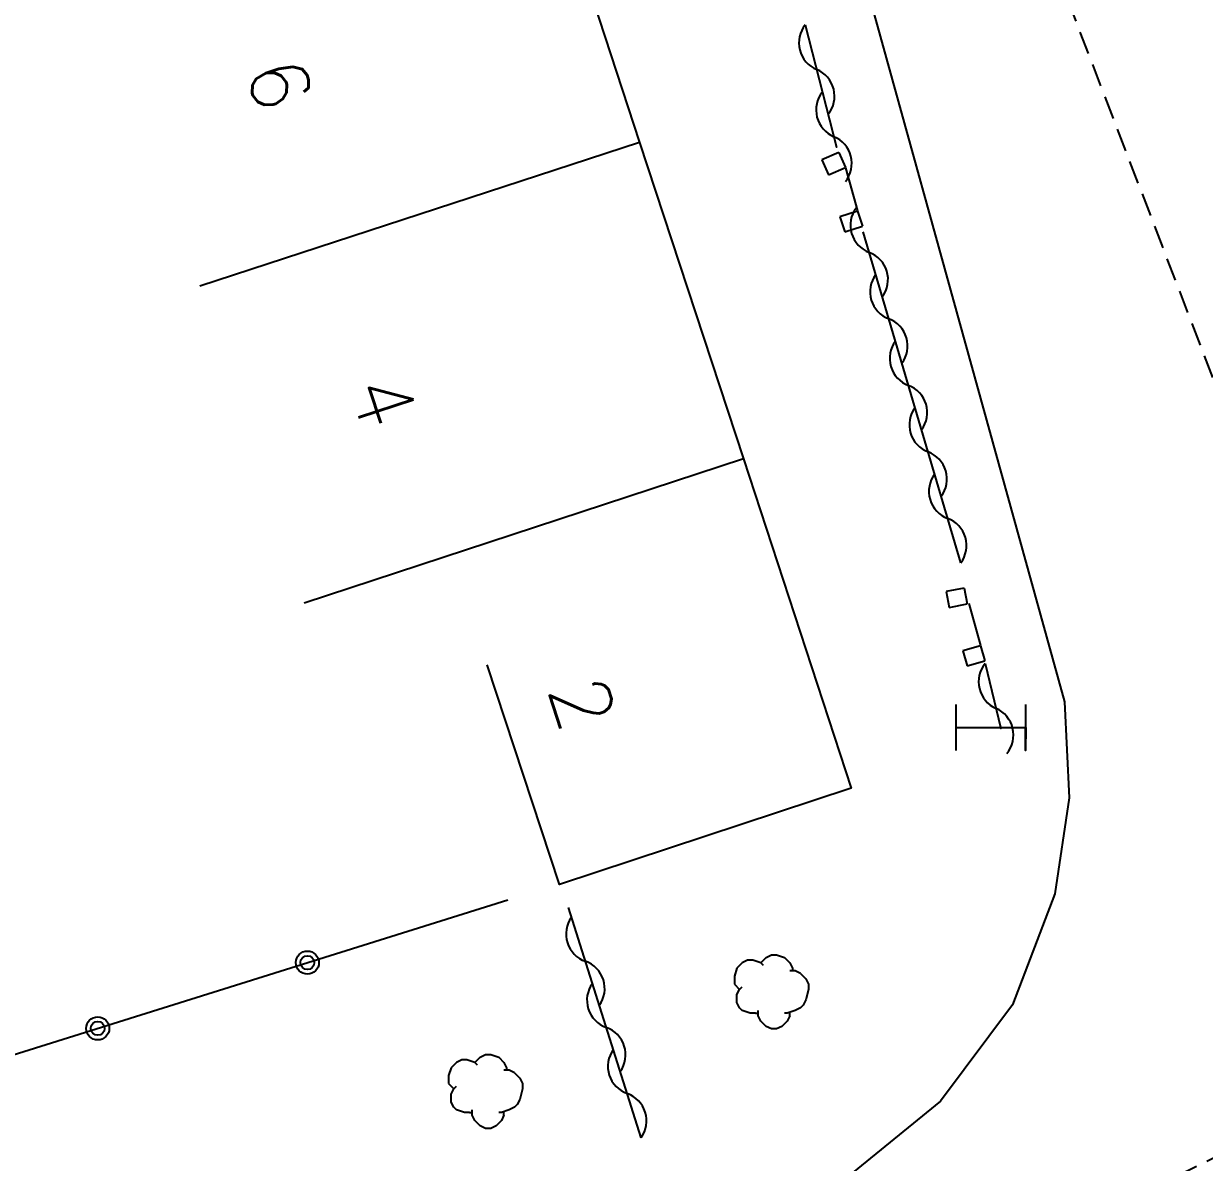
# Model space of a CAD drawing. Header units: millimetres. Extents: x 134000 to 135000, y 131000 to 132000.
# Drawn here: x 134283.35 to 134308.88, y 131346.02 to 131370.65 of the extents above; entities that cross this region are included whole.
import ezdxf
from ezdxf.enums import TextEntityAlignment as Align

# ---------------------------------------------------------------- set-up
doc = ezdxf.new("R2010")
doc.units = ezdxf.units.MM
doc.linetypes.add('DASHED', pattern=[0.75, 0.5, -0.25])
doc.layers.get('0').update_dxf_attribs({"linetype": 'CONTINUOUS'})
for name, color, linetype in [('W0001', 6, 'DASHED'), ('W0008', 7, 'CONTINUOUS'), ('W0100', 7, 'CONTINUOUS'), ('W0105', 7, 'CONTINUOUS'), ('W0112', 1, 'DASHED'), ('W0300', 7, 'CONTINUOUS'), ('W0310', 3, 'CONTINUOUS'), ('W0322', 7, 'CONTINUOUS'), ('W0991', 7, 'CONTINUOUS'), ('W1102', 7, 'CONTINUOUS'), ('W1474', 7, 'CONTINUOUS')]:
    doc.layers.add(name, color=color, linetype=linetype)
doc.styles.get("Standard").update_dxf_attribs({"font": 'romans.shx', "width": 0.85})

# ---------------------------------------------------------------- blocks, each defined once
blk = doc.blocks.new('T1474')
at = {"color": 0, "linetype": 'Continuous', "flags": 128}
for points in [[(-0.75, -0.5), (-0.75, 0.5)], [(0.75, 0), (0.749, -0.5), (0.75, 0.5)], [(-0.75, 0), (0.75, 0)]]:
    blk.add_lwpolyline(points, dxfattribs=at)
blk = doc.blocks.new('T300')
for p, q in [((-0.171, 0.743), (-0.057, 0.8)), ((-0.057, 0.8), (0.057, 0.8)), ((0.057, 0.8), (0.229, 0.743)), ((-0.8, 0.514), (-0.857, 0.343)), ((-0.686, 0.629), (-0.8, 0.514)), ((-0.571, 0.686), (-0.686, 0.629)), ((-0.457, 0.686), (-0.571, 0.686)), ((-0.286, 0.629), (-0.457, 0.686)), ((-0.286, 0.629), (-0.171, 0.743)), ((-0.229, 0.571), (-0.286, 0.629)), ((0.229, 0.743), (0.343, 0.629)), ((0.343, 0.629), (0.4, 0.514)), ((0.4, 0.514), (0.4, 0.457)), ((-0.857, 0.343), (-0.857, 0.171)), ((0.457, 0.457), (0.343, 0.457)), ((0.571, 0.4), (0.457, 0.457)), ((0.571, 0.4), (0.686, 0.286)), ((0.686, 0.286), (0.743, 0.171)), ((-0.857, 0.171), (-0.743, 0.057)), ((-0.8, -0.057), (-0.743, 0.057)), ((-0.743, 0.057), (-0.686, 0.114)), ((0.743, 0.057), (0.686, -0.171)), ((0.743, 0.171), (0.743, 0.057)), ((-0.8, -0.171), (-0.8, -0.057)), ((-0.8, -0.229), (-0.8, -0.171)), ((-0.743, -0.343), (-0.8, -0.229)), ((0.686, -0.171), (0.629, -0.286)), ((-0.686, -0.4), (-0.743, -0.343)), ((-0.514, -0.457), (-0.686, -0.4)), ((-0.4, -0.457), (-0.514, -0.457)), ((-0.4, -0.457), (-0.343, -0.457)), ((-0.343, -0.457), (-0.343, -0.4)), ((-0.343, -0.514), (-0.343, -0.457)), ((0.286, -0.457), (0.229, -0.457)), ((0.457, -0.4), (0.286, -0.457)), ((0.343, -0.514), (0.343, -0.457)), ((0.571, -0.343), (0.457, -0.4)), ((0.629, -0.286), (0.571, -0.343)), ((-0.286, -0.629), (-0.343, -0.514)), ((-0.171, -0.743), (-0.286, -0.629)), ((-0.057, -0.8), (-0.171, -0.743)), ((0.171, -0.743), (0.057, -0.8)), ((0.229, -0.686), (0.171, -0.743)), ((0.286, -0.629), (0.229, -0.686)), ((0.343, -0.514), (0.286, -0.629)), ((0.057, -0.8), (-0.057, -0.8))]:
    blk.add_line(p, q)
blk = doc.blocks.new('t322o')
at = {"color": 0, "linetype": 'Continuous'}
for radius in [0.25, 0.15]:
    blk.add_circle((0, 0), radius, dxfattribs=at)
blk = doc.blocks.new('t310o')
at = {"color": 0, "linetype": 'Continuous'}
for centre, start, end in [((-0.5, 0.375), 216.8699, 323.1304), ((0.5, -0.375), 36.8699, 143.1303)]:
    blk.add_arc(centre, 0.625, start, end, dxfattribs=at)

msp = doc.modelspace()

# ---------------------------------------------------------------- linework, layer by layer
at = {"layer": 'W0001'}
for points in [[(134264.713, 131462.062), (134269.294, 131454.356), (134274.122, 131444.494), (134276.155, 131437.378), (134279.836, 131431.562), (134292.24, 131403.859), (134298.388, 131390.024), (134300.942, 131383.918), (134304.039, 131376.07), (134310.323, 131359.694), (134326.292, 131341.759)], [(134299.532, 131341.367), (134318.308, 131350.726), (134327.81, 131352.736), (134339.942, 131360.458), (134353.052, 131367.881), (134374.138, 131378.946), (134395.091, 131389.924), (134398.939, 131392.146), (134405.223, 131394.886), (134411.221, 131396.806), (134426.958, 131403.198), (134447.062, 131411.324), (134476.783, 131423.388), (134488.806, 131428.284), (134492.404, 131429.697), (134495.396, 131430.652), (134498.992, 131431.294), (134506.999, 131432.307), (134519.212, 131433.61), (134530.862, 131434.019), (134541.312, 131433.831), (134560.223, 131432.693)]]:
    msp.add_lwpolyline(points, dxfattribs=at)
at = {"layer": 'W0008'}
msp.add_lwpolyline([(134297.378, 131385.855), (134298.46, 131382.48), (134299.664, 131378.349), (134305.858, 131355.981), (134305.957, 131353.905), (134305.646, 131351.83), (134304.728, 131349.43), (134303.176, 131347.344), (134301.075, 131345.635)], dxfattribs=at)
at = {"layer": 'W0100'}
msp.add_lwpolyline([(134294.416, 131374.962), (134296.665, 131368.079), (134298.915, 131361.241), (134301.24, 131354.114), (134294.94, 131352.035), (134293.373, 131356.783), (134293.373, 131356.783), (134293.373, 131356.783), (134293.373, 131356.783), (134293.373, 131356.783), (134293.373, 131356.783), (134293.373, 131356.783), (134293.373, 131356.783), (134293.373, 131356.783), (134293.373, 131356.783), (134293.373, 131356.783), (134293.373, 131356.783), (134293.373, 131356.783), (134293.373, 131356.783), (134293.373, 131356.783), (134293.373, 131356.783), (134293.373, 131356.783), (134293.373, 131356.783), (134293.373, 131356.783), (134293.373, 131356.783), (134293.373, 131356.783), (134293.373, 131356.783), (134293.373, 131356.783), (134293.373, 131356.783), (134293.373, 131356.783), (134293.373, 131356.783), (134293.373, 131356.783), (134293.373, 131356.783), (134293.373, 131356.783), (134293.373, 131356.783), (134293.373, 131356.783), (134293.373, 131356.783), (134293.373, 131356.783), (134293.373, 131356.783), (134293.373, 131356.783), (134293.373, 131356.783), (134293.373, 131356.783), (134293.373, 131356.783), (134293.373, 131356.783), (134293.373, 131356.783), (134293.373, 131356.783), (134293.373, 131356.783), (134293.373, 131356.783), (134293.373, 131356.783), (134293.373, 131356.783), (134293.373, 131356.783), (134293.373, 131356.783), (134293.373, 131356.783), (134293.373, 131356.783), (134293.373, 131356.783), (134293.373, 131356.783), (134293.373, 131356.783), (134293.373, 131356.783), (134293.373, 131356.783), (134293.373, 131356.783), (134293.373, 131356.783), (134293.373, 131356.783), (134293.373, 131356.783), (134293.373, 131356.783), (134293.373, 131356.783), (134293.373, 131356.783), (134293.373, 131356.783), (134293.373, 131356.783), (134293.373, 131356.783), (134293.373, 131356.783), (134293.373, 131356.783), (134293.373, 131356.783), (134293.373, 131356.783), (134293.373, 131356.783), (134293.373, 131356.783), (134293.373, 131356.783), (134293.373, 131356.783), (134293.373, 131356.783), (134293.373, 131356.783), (134293.373, 131356.783), (134293.373, 131356.783), (134293.373, 131356.783), (134293.373, 131356.783), (134293.373, 131356.783), (134293.373, 131356.783), (134293.373, 131356.783), (134293.373, 131356.783), (134293.373, 131356.783), (134293.373, 131356.783), (134293.373, 131356.783), (134293.373, 131356.783), (134293.373, 131356.783), (134293.373, 131356.783), (134293.373, 131356.783), (134293.373, 131356.783), (134293.373, 131356.783), (134293.373, 131356.783), (134293.373, 131356.783), (134293.373, 131356.783), (134293.373, 131356.783), (134293.373, 131356.783), (134293.373, 131356.783), (134293.373, 131356.783), (134293.373, 131356.783), (134293.373, 131356.783), (134293.373, 131356.783), (134293.373, 131356.783), (134293.373, 131356.783), (134293.373, 131356.783), (134293.373, 131356.783), (134293.373, 131356.783), (134293.373, 131356.783), (134293.373, 131356.783), (134293.373, 131356.783), (134293.373, 131356.783), (134293.373, 131356.783), (134293.373, 131356.783), (134293.373, 131356.783)], dxfattribs=at)
at = {"layer": 'W0105'}
for p, q in [((134301.124, 131367.532), (134301.378, 131366.598)), ((134303.784, 131358.11), (134304.037, 131357.202))]:
    msp.add_line(p, q, dxfattribs=at)
at = {"layer": 'W0112'}
for points in [[(134300.98, 131367.866), (134300.613, 131367.706), (134300.757, 131367.377), (134301.123, 131367.537), (134301.123, 131367.537), (134301.123, 131367.537), (134301.123, 131367.537), (134301.123, 131367.537), (134301.123, 131367.537), (134301.123, 131367.537), (134301.123, 131367.537), (134301.123, 131367.537), (134301.123, 131367.537), (134301.123, 131367.537), (134301.123, 131367.537), (134301.123, 131367.537), (134301.123, 131367.537), (134301.123, 131367.537), (134301.123, 131367.537), (134301.123, 131367.537), (134301.123, 131367.537), (134301.123, 131367.537), (134301.123, 131367.537), (134301.123, 131367.537), (134301.123, 131367.537), (134301.123, 131367.537), (134301.123, 131367.537), (134301.123, 131367.537), (134301.123, 131367.537), (134301.123, 131367.537), (134301.123, 131367.537), (134301.123, 131367.537), (134301.123, 131367.537), (134301.123, 131367.537), (134301.123, 131367.537), (134301.123, 131367.537), (134301.123, 131367.537), (134301.123, 131367.537), (134301.123, 131367.537), (134301.123, 131367.537), (134301.123, 131367.537), (134301.123, 131367.537), (134301.123, 131367.537), (134301.123, 131367.537), (134301.123, 131367.537), (134301.123, 131367.537), (134301.123, 131367.537), (134301.123, 131367.537), (134301.123, 131367.537), (134301.123, 131367.537), (134301.123, 131367.537), (134301.123, 131367.537), (134301.123, 131367.537), (134301.123, 131367.537), (134301.123, 131367.537), (134301.123, 131367.537), (134301.123, 131367.537), (134301.123, 131367.537), (134301.123, 131367.537), (134301.123, 131367.537), (134301.123, 131367.537), (134301.123, 131367.537), (134301.123, 131367.537), (134301.123, 131367.537), (134301.123, 131367.537), (134301.123, 131367.537), (134301.123, 131367.537), (134301.123, 131367.537), (134301.123, 131367.537), (134301.123, 131367.537), (134301.123, 131367.537), (134301.123, 131367.537), (134301.123, 131367.537), (134301.123, 131367.537), (134301.123, 131367.537), (134301.123, 131367.537), (134301.123, 131367.537), (134301.123, 131367.537), (134301.123, 131367.537), (134301.123, 131367.537), (134301.123, 131367.537), (134301.123, 131367.537), (134301.123, 131367.537), (134301.123, 131367.537), (134301.123, 131367.537), (134301.123, 131367.537), (134301.123, 131367.537), (134301.123, 131367.537), (134301.123, 131367.537), (134301.123, 131367.537), (134301.123, 131367.537), (134301.123, 131367.537), (134301.123, 131367.537), (134301.123, 131367.537), (134301.123, 131367.537), (134301.123, 131367.537), (134301.123, 131367.537), (134301.123, 131367.537), (134301.123, 131367.537), (134301.123, 131367.537), (134301.123, 131367.537), (134301.123, 131367.537), (134301.123, 131367.537), (134301.123, 131367.537), (134301.123, 131367.537), (134301.123, 131367.537), (134301.123, 131367.537), (134301.123, 131367.537), (134301.123, 131367.537), (134301.123, 131367.537), (134301.123, 131367.537), (134301.123, 131367.537), (134301.123, 131367.537), (134301.123, 131367.537), (134301.123, 131367.537), (134301.123, 131367.537), (134301.123, 131367.537), (134301.123, 131367.537), (134301.123, 131367.537), (134301.123, 131367.537)], [(134300.98, 131367.866), (134301.123, 131367.537), (134301.123, 131367.537), (134301.123, 131367.537), (134301.123, 131367.537), (134301.123, 131367.537), (134301.123, 131367.537), (134301.123, 131367.537), (134301.123, 131367.537), (134301.123, 131367.537), (134301.123, 131367.537), (134301.123, 131367.537), (134301.123, 131367.537), (134301.123, 131367.537), (134301.123, 131367.537), (134301.123, 131367.537), (134301.123, 131367.537), (134301.123, 131367.537), (134301.123, 131367.537), (134301.123, 131367.537), (134301.123, 131367.537), (134301.123, 131367.537), (134301.123, 131367.537), (134301.123, 131367.537), (134301.123, 131367.537), (134301.123, 131367.537), (134301.123, 131367.537), (134301.123, 131367.537), (134301.123, 131367.537), (134301.123, 131367.537), (134301.123, 131367.537), (134301.123, 131367.537), (134301.123, 131367.537), (134301.123, 131367.537), (134301.123, 131367.537), (134301.123, 131367.537), (134301.123, 131367.537), (134301.123, 131367.537), (134301.123, 131367.537), (134301.123, 131367.537), (134301.123, 131367.537), (134301.123, 131367.537), (134301.123, 131367.537), (134301.123, 131367.537), (134301.123, 131367.537), (134301.123, 131367.537), (134301.123, 131367.537), (134301.123, 131367.537), (134301.123, 131367.537), (134301.123, 131367.537), (134301.123, 131367.537), (134301.123, 131367.537), (134301.123, 131367.537), (134301.123, 131367.537), (134301.123, 131367.537), (134301.123, 131367.537), (134301.123, 131367.537), (134301.123, 131367.537), (134301.123, 131367.537), (134301.123, 131367.537), (134301.123, 131367.537), (134301.123, 131367.537), (134301.123, 131367.537), (134301.123, 131367.537), (134301.123, 131367.537), (134301.123, 131367.537), (134301.123, 131367.537), (134301.123, 131367.537), (134301.123, 131367.537), (134301.123, 131367.537), (134301.123, 131367.537), (134301.123, 131367.537), (134301.123, 131367.537), (134301.123, 131367.537), (134301.123, 131367.537), (134301.123, 131367.537), (134301.123, 131367.537), (134301.123, 131367.537), (134301.123, 131367.537), (134301.123, 131367.537), (134301.123, 131367.537), (134301.123, 131367.537), (134301.123, 131367.537), (134301.123, 131367.537), (134301.123, 131367.537), (134301.123, 131367.537), (134301.123, 131367.537), (134301.123, 131367.537), (134301.123, 131367.537), (134301.123, 131367.537), (134301.123, 131367.537), (134301.123, 131367.537), (134301.123, 131367.537), (134301.123, 131367.537), (134301.123, 131367.537), (134301.123, 131367.537), (134301.123, 131367.537), (134301.123, 131367.537), (134301.123, 131367.537), (134301.123, 131367.537), (134301.123, 131367.537), (134301.123, 131367.537), (134301.123, 131367.537), (134301.123, 131367.537), (134301.123, 131367.537), (134301.123, 131367.537), (134301.123, 131367.537), (134301.123, 131367.537), (134301.123, 131367.537), (134301.123, 131367.537), (134301.123, 131367.537), (134301.123, 131367.537), (134301.123, 131367.537), (134301.123, 131367.537), (134301.123, 131367.537), (134301.123, 131367.537), (134301.123, 131367.537), (134301.123, 131367.537), (134301.123, 131367.537), (134301.123, 131367.537)], [(134301.378, 131366.596), (134300.999, 131366.469), (134301.106, 131366.147), (134301.486, 131366.273), (134301.486, 131366.273), (134301.486, 131366.273), (134301.486, 131366.273), (134301.486, 131366.273), (134301.486, 131366.273), (134301.486, 131366.273), (134301.486, 131366.273), (134301.486, 131366.273), (134301.486, 131366.273), (134301.486, 131366.273), (134301.486, 131366.273), (134301.486, 131366.273), (134301.486, 131366.273), (134301.486, 131366.273), (134301.486, 131366.273), (134301.486, 131366.273), (134301.486, 131366.273), (134301.486, 131366.273), (134301.486, 131366.273), (134301.486, 131366.273), (134301.486, 131366.273), (134301.486, 131366.273), (134301.486, 131366.273), (134301.486, 131366.273), (134301.486, 131366.273), (134301.486, 131366.273), (134301.486, 131366.273), (134301.486, 131366.273), (134301.486, 131366.273), (134301.486, 131366.273), (134301.486, 131366.273), (134301.486, 131366.273), (134301.486, 131366.273), (134301.486, 131366.273), (134301.486, 131366.273), (134301.486, 131366.273), (134301.486, 131366.273), (134301.486, 131366.273), (134301.486, 131366.273), (134301.486, 131366.273), (134301.486, 131366.273), (134301.486, 131366.273), (134301.486, 131366.273), (134301.486, 131366.273), (134301.486, 131366.273), (134301.486, 131366.273), (134301.486, 131366.273), (134301.486, 131366.273), (134301.486, 131366.273), (134301.486, 131366.273), (134301.486, 131366.273), (134301.486, 131366.273), (134301.486, 131366.273), (134301.486, 131366.273), (134301.486, 131366.273), (134301.486, 131366.273), (134301.486, 131366.273), (134301.486, 131366.273), (134301.486, 131366.273), (134301.486, 131366.273), (134301.486, 131366.273), (134301.486, 131366.273), (134301.486, 131366.273), (134301.486, 131366.273), (134301.486, 131366.273), (134301.486, 131366.273), (134301.486, 131366.273), (134301.486, 131366.273), (134301.486, 131366.273), (134301.486, 131366.273), (134301.486, 131366.273), (134301.486, 131366.273), (134301.486, 131366.273), (134301.486, 131366.273), (134301.486, 131366.273), (134301.486, 131366.273), (134301.486, 131366.273), (134301.486, 131366.273), (134301.486, 131366.273), (134301.486, 131366.273), (134301.486, 131366.273), (134301.486, 131366.273), (134301.486, 131366.273), (134301.486, 131366.273), (134301.486, 131366.273), (134301.486, 131366.273), (134301.486, 131366.273), (134301.486, 131366.273), (134301.486, 131366.273), (134301.486, 131366.273), (134301.486, 131366.273), (134301.486, 131366.273), (134301.486, 131366.273), (134301.486, 131366.273), (134301.486, 131366.273), (134301.486, 131366.273), (134301.486, 131366.273), (134301.486, 131366.273), (134301.486, 131366.273), (134301.486, 131366.273), (134301.486, 131366.273), (134301.486, 131366.273), (134301.486, 131366.273), (134301.486, 131366.273), (134301.486, 131366.273), (134301.486, 131366.273), (134301.486, 131366.273), (134301.486, 131366.273), (134301.486, 131366.273), (134301.486, 131366.273), (134301.486, 131366.273), (134301.486, 131366.273), (134301.486, 131366.273), (134301.486, 131366.273), (134301.486, 131366.273), (134301.486, 131366.273)], [(134301.378, 131366.596), (134301.486, 131366.273), (134301.486, 131366.273), (134301.486, 131366.273), (134301.486, 131366.273), (134301.486, 131366.273), (134301.486, 131366.273), (134301.486, 131366.273), (134301.486, 131366.273), (134301.486, 131366.273), (134301.486, 131366.273), (134301.486, 131366.273), (134301.486, 131366.273), (134301.486, 131366.273), (134301.486, 131366.273), (134301.486, 131366.273), (134301.486, 131366.273), (134301.486, 131366.273), (134301.486, 131366.273), (134301.486, 131366.273), (134301.486, 131366.273), (134301.486, 131366.273), (134301.486, 131366.273), (134301.486, 131366.273), (134301.486, 131366.273), (134301.486, 131366.273), (134301.486, 131366.273), (134301.486, 131366.273), (134301.486, 131366.273), (134301.486, 131366.273), (134301.486, 131366.273), (134301.486, 131366.273), (134301.486, 131366.273), (134301.486, 131366.273), (134301.486, 131366.273), (134301.486, 131366.273), (134301.486, 131366.273), (134301.486, 131366.273), (134301.486, 131366.273), (134301.486, 131366.273), (134301.486, 131366.273), (134301.486, 131366.273), (134301.486, 131366.273), (134301.486, 131366.273), (134301.486, 131366.273), (134301.486, 131366.273), (134301.486, 131366.273), (134301.486, 131366.273), (134301.486, 131366.273), (134301.486, 131366.273), (134301.486, 131366.273), (134301.486, 131366.273), (134301.486, 131366.273), (134301.486, 131366.273), (134301.486, 131366.273), (134301.486, 131366.273), (134301.486, 131366.273), (134301.486, 131366.273), (134301.486, 131366.273), (134301.486, 131366.273), (134301.486, 131366.273), (134301.486, 131366.273), (134301.486, 131366.273), (134301.486, 131366.273), (134301.486, 131366.273), (134301.486, 131366.273), (134301.486, 131366.273), (134301.486, 131366.273), (134301.486, 131366.273), (134301.486, 131366.273), (134301.486, 131366.273), (134301.486, 131366.273), (134301.486, 131366.273), (134301.486, 131366.273), (134301.486, 131366.273), (134301.486, 131366.273), (134301.486, 131366.273), (134301.486, 131366.273), (134301.486, 131366.273), (134301.486, 131366.273), (134301.486, 131366.273), (134301.486, 131366.273), (134301.486, 131366.273), (134301.486, 131366.273), (134301.486, 131366.273), (134301.486, 131366.273), (134301.486, 131366.273), (134301.486, 131366.273), (134301.486, 131366.273), (134301.486, 131366.273), (134301.486, 131366.273), (134301.486, 131366.273), (134301.486, 131366.273), (134301.486, 131366.273), (134301.486, 131366.273), (134301.486, 131366.273), (134301.486, 131366.273), (134301.486, 131366.273), (134301.486, 131366.273), (134301.486, 131366.273), (134301.486, 131366.273), (134301.486, 131366.273), (134301.486, 131366.273), (134301.486, 131366.273), (134301.486, 131366.273), (134301.486, 131366.273), (134301.486, 131366.273), (134301.486, 131366.273), (134301.486, 131366.273), (134301.486, 131366.273), (134301.486, 131366.273), (134301.486, 131366.273), (134301.486, 131366.273), (134301.486, 131366.273), (134301.486, 131366.273), (134301.486, 131366.273), (134301.486, 131366.273), (134301.486, 131366.273), (134301.486, 131366.273), (134301.486, 131366.273)], [(134303.686, 131358.444), (134303.294, 131358.366), (134303.362, 131358.023), (134303.754, 131358.101), (134303.754, 131358.101), (134303.754, 131358.101), (134303.754, 131358.101), (134303.754, 131358.101), (134303.754, 131358.101), (134303.754, 131358.101), (134303.754, 131358.101), (134303.754, 131358.101), (134303.754, 131358.101), (134303.754, 131358.101), (134303.754, 131358.101), (134303.754, 131358.101), (134303.754, 131358.101), (134303.754, 131358.101), (134303.754, 131358.101), (134303.754, 131358.101), (134303.754, 131358.101), (134303.754, 131358.101), (134303.754, 131358.101), (134303.754, 131358.101), (134303.754, 131358.101), (134303.754, 131358.101), (134303.754, 131358.101), (134303.754, 131358.101), (134303.754, 131358.101), (134303.754, 131358.101), (134303.754, 131358.101), (134303.754, 131358.101), (134303.754, 131358.101), (134303.754, 131358.101), (134303.754, 131358.101), (134303.754, 131358.101), (134303.754, 131358.101), (134303.754, 131358.101), (134303.754, 131358.101), (134303.754, 131358.101), (134303.754, 131358.101), (134303.754, 131358.101), (134303.754, 131358.101), (134303.754, 131358.101), (134303.754, 131358.101), (134303.754, 131358.101), (134303.754, 131358.101), (134303.754, 131358.101), (134303.754, 131358.101), (134303.754, 131358.101), (134303.754, 131358.101), (134303.754, 131358.101), (134303.754, 131358.101), (134303.754, 131358.101), (134303.754, 131358.101), (134303.754, 131358.101), (134303.754, 131358.101), (134303.754, 131358.101), (134303.754, 131358.101), (134303.754, 131358.101), (134303.754, 131358.101), (134303.754, 131358.101), (134303.754, 131358.101), (134303.754, 131358.101), (134303.754, 131358.101), (134303.754, 131358.101), (134303.754, 131358.101), (134303.754, 131358.101), (134303.754, 131358.101), (134303.754, 131358.101), (134303.754, 131358.101), (134303.754, 131358.101), (134303.754, 131358.101), (134303.754, 131358.101), (134303.754, 131358.101), (134303.754, 131358.101), (134303.754, 131358.101), (134303.754, 131358.101), (134303.754, 131358.101), (134303.754, 131358.101), (134303.754, 131358.101), (134303.754, 131358.101), (134303.754, 131358.101), (134303.754, 131358.101), (134303.754, 131358.101), (134303.754, 131358.101), (134303.754, 131358.101), (134303.754, 131358.101), (134303.754, 131358.101), (134303.754, 131358.101), (134303.754, 131358.101), (134303.754, 131358.101), (134303.754, 131358.101), (134303.754, 131358.101), (134303.754, 131358.101), (134303.754, 131358.101), (134303.754, 131358.101), (134303.754, 131358.101), (134303.754, 131358.101), (134303.754, 131358.101), (134303.754, 131358.101), (134303.754, 131358.101), (134303.754, 131358.101), (134303.754, 131358.101), (134303.754, 131358.101), (134303.754, 131358.101), (134303.754, 131358.101), (134303.754, 131358.101), (134303.754, 131358.101), (134303.754, 131358.101), (134303.754, 131358.101), (134303.754, 131358.101), (134303.754, 131358.101), (134303.754, 131358.101), (134303.754, 131358.101), (134303.754, 131358.101), (134303.754, 131358.101), (134303.754, 131358.101), (134303.754, 131358.101), (134303.754, 131358.101)], [(134303.686, 131358.444), (134303.754, 131358.101), (134303.754, 131358.101), (134303.754, 131358.101), (134303.754, 131358.101), (134303.754, 131358.101), (134303.754, 131358.101), (134303.754, 131358.101), (134303.754, 131358.101), (134303.754, 131358.101), (134303.754, 131358.101), (134303.754, 131358.101), (134303.754, 131358.101), (134303.754, 131358.101), (134303.754, 131358.101), (134303.754, 131358.101), (134303.754, 131358.101), (134303.754, 131358.101), (134303.754, 131358.101), (134303.754, 131358.101), (134303.754, 131358.101), (134303.754, 131358.101), (134303.754, 131358.101), (134303.754, 131358.101), (134303.754, 131358.101), (134303.754, 131358.101), (134303.754, 131358.101), (134303.754, 131358.101), (134303.754, 131358.101), (134303.754, 131358.101), (134303.754, 131358.101), (134303.754, 131358.101), (134303.754, 131358.101), (134303.754, 131358.101), (134303.754, 131358.101), (134303.754, 131358.101), (134303.754, 131358.101), (134303.754, 131358.101), (134303.754, 131358.101), (134303.754, 131358.101), (134303.754, 131358.101), (134303.754, 131358.101), (134303.754, 131358.101), (134303.754, 131358.101), (134303.754, 131358.101), (134303.754, 131358.101), (134303.754, 131358.101), (134303.754, 131358.101), (134303.754, 131358.101), (134303.754, 131358.101), (134303.754, 131358.101), (134303.754, 131358.101), (134303.754, 131358.101), (134303.754, 131358.101), (134303.754, 131358.101), (134303.754, 131358.101), (134303.754, 131358.101), (134303.754, 131358.101), (134303.754, 131358.101), (134303.754, 131358.101), (134303.754, 131358.101), (134303.754, 131358.101), (134303.754, 131358.101), (134303.754, 131358.101), (134303.754, 131358.101), (134303.754, 131358.101), (134303.754, 131358.101), (134303.754, 131358.101), (134303.754, 131358.101), (134303.754, 131358.101), (134303.754, 131358.101), (134303.754, 131358.101), (134303.754, 131358.101), (134303.754, 131358.101), (134303.754, 131358.101), (134303.754, 131358.101), (134303.754, 131358.101), (134303.754, 131358.101), (134303.754, 131358.101), (134303.754, 131358.101), (134303.754, 131358.101), (134303.754, 131358.101), (134303.754, 131358.101), (134303.754, 131358.101), (134303.754, 131358.101), (134303.754, 131358.101), (134303.754, 131358.101), (134303.754, 131358.101), (134303.754, 131358.101), (134303.754, 131358.101), (134303.754, 131358.101), (134303.754, 131358.101), (134303.754, 131358.101), (134303.754, 131358.101), (134303.754, 131358.101), (134303.754, 131358.101), (134303.754, 131358.101), (134303.754, 131358.101), (134303.754, 131358.101), (134303.754, 131358.101), (134303.754, 131358.101), (134303.754, 131358.101), (134303.754, 131358.101), (134303.754, 131358.101), (134303.754, 131358.101), (134303.754, 131358.101), (134303.754, 131358.101), (134303.754, 131358.101), (134303.754, 131358.101), (134303.754, 131358.101), (134303.754, 131358.101), (134303.754, 131358.101), (134303.754, 131358.101), (134303.754, 131358.101), (134303.754, 131358.101), (134303.754, 131358.101), (134303.754, 131358.101), (134303.754, 131358.101), (134303.754, 131358.101), (134303.754, 131358.101)], [(134304.042, 131357.196), (134303.658, 131357.087), (134303.75, 131356.76), (134304.135, 131356.869), (134304.135, 131356.869), (134304.135, 131356.869), (134304.135, 131356.869), (134304.135, 131356.869), (134304.135, 131356.869), (134304.135, 131356.869), (134304.135, 131356.869), (134304.135, 131356.869), (134304.135, 131356.869), (134304.135, 131356.869), (134304.135, 131356.869), (134304.135, 131356.869), (134304.135, 131356.869), (134304.135, 131356.869), (134304.135, 131356.869), (134304.135, 131356.869), (134304.135, 131356.869), (134304.135, 131356.869), (134304.135, 131356.869), (134304.135, 131356.869), (134304.135, 131356.869), (134304.135, 131356.869), (134304.135, 131356.869), (134304.135, 131356.869), (134304.135, 131356.869), (134304.135, 131356.869), (134304.135, 131356.869), (134304.135, 131356.869), (134304.135, 131356.869), (134304.135, 131356.869), (134304.135, 131356.869), (134304.135, 131356.869), (134304.135, 131356.869), (134304.135, 131356.869), (134304.135, 131356.869), (134304.135, 131356.869), (134304.135, 131356.869), (134304.135, 131356.869), (134304.135, 131356.869), (134304.135, 131356.869), (134304.135, 131356.869), (134304.135, 131356.869), (134304.135, 131356.869), (134304.135, 131356.869), (134304.135, 131356.869), (134304.135, 131356.869), (134304.135, 131356.869), (134304.135, 131356.869), (134304.135, 131356.869), (134304.135, 131356.869), (134304.135, 131356.869), (134304.135, 131356.869), (134304.135, 131356.869), (134304.135, 131356.869), (134304.135, 131356.869), (134304.135, 131356.869), (134304.135, 131356.869), (134304.135, 131356.869), (134304.135, 131356.869), (134304.135, 131356.869), (134304.135, 131356.869), (134304.135, 131356.869), (134304.135, 131356.869), (134304.135, 131356.869), (134304.135, 131356.869), (134304.135, 131356.869), (134304.135, 131356.869), (134304.135, 131356.869), (134304.135, 131356.869), (134304.135, 131356.869), (134304.135, 131356.869), (134304.135, 131356.869), (134304.135, 131356.869), (134304.135, 131356.869), (134304.135, 131356.869), (134304.135, 131356.869), (134304.135, 131356.869), (134304.135, 131356.869), (134304.135, 131356.869), (134304.135, 131356.869), (134304.135, 131356.869), (134304.135, 131356.869), (134304.135, 131356.869), (134304.135, 131356.869), (134304.135, 131356.869), (134304.135, 131356.869), (134304.135, 131356.869), (134304.135, 131356.869), (134304.135, 131356.869), (134304.135, 131356.869), (134304.135, 131356.869), (134304.135, 131356.869), (134304.135, 131356.869), (134304.135, 131356.869), (134304.135, 131356.869), (134304.135, 131356.869), (134304.135, 131356.869), (134304.135, 131356.869), (134304.135, 131356.869), (134304.135, 131356.869), (134304.135, 131356.869), (134304.135, 131356.869), (134304.135, 131356.869), (134304.135, 131356.869), (134304.135, 131356.869), (134304.135, 131356.869), (134304.135, 131356.869), (134304.135, 131356.869), (134304.135, 131356.869), (134304.135, 131356.869), (134304.135, 131356.869), (134304.135, 131356.869), (134304.135, 131356.869), (134304.135, 131356.869), (134304.135, 131356.869), (134304.135, 131356.869)], [(134304.042, 131357.196), (134304.135, 131356.869), (134304.135, 131356.869), (134304.135, 131356.869), (134304.135, 131356.869), (134304.135, 131356.869), (134304.135, 131356.869), (134304.135, 131356.869), (134304.135, 131356.869), (134304.135, 131356.869), (134304.135, 131356.869), (134304.135, 131356.869), (134304.135, 131356.869), (134304.135, 131356.869), (134304.135, 131356.869), (134304.135, 131356.869), (134304.135, 131356.869), (134304.135, 131356.869), (134304.135, 131356.869), (134304.135, 131356.869), (134304.135, 131356.869), (134304.135, 131356.869), (134304.135, 131356.869), (134304.135, 131356.869), (134304.135, 131356.869), (134304.135, 131356.869), (134304.135, 131356.869), (134304.135, 131356.869), (134304.135, 131356.869), (134304.135, 131356.869), (134304.135, 131356.869), (134304.135, 131356.869), (134304.135, 131356.869), (134304.135, 131356.869), (134304.135, 131356.869), (134304.135, 131356.869), (134304.135, 131356.869), (134304.135, 131356.869), (134304.135, 131356.869), (134304.135, 131356.869), (134304.135, 131356.869), (134304.135, 131356.869), (134304.135, 131356.869), (134304.135, 131356.869), (134304.135, 131356.869), (134304.135, 131356.869), (134304.135, 131356.869), (134304.135, 131356.869), (134304.135, 131356.869), (134304.135, 131356.869), (134304.135, 131356.869), (134304.135, 131356.869), (134304.135, 131356.869), (134304.135, 131356.869), (134304.135, 131356.869), (134304.135, 131356.869), (134304.135, 131356.869), (134304.135, 131356.869), (134304.135, 131356.869), (134304.135, 131356.869), (134304.135, 131356.869), (134304.135, 131356.869), (134304.135, 131356.869), (134304.135, 131356.869), (134304.135, 131356.869), (134304.135, 131356.869), (134304.135, 131356.869), (134304.135, 131356.869), (134304.135, 131356.869), (134304.135, 131356.869), (134304.135, 131356.869), (134304.135, 131356.869), (134304.135, 131356.869), (134304.135, 131356.869), (134304.135, 131356.869), (134304.135, 131356.869), (134304.135, 131356.869), (134304.135, 131356.869), (134304.135, 131356.869), (134304.135, 131356.869), (134304.135, 131356.869), (134304.135, 131356.869), (134304.135, 131356.869), (134304.135, 131356.869), (134304.135, 131356.869), (134304.135, 131356.869), (134304.135, 131356.869), (134304.135, 131356.869), (134304.135, 131356.869), (134304.135, 131356.869), (134304.135, 131356.869), (134304.135, 131356.869), (134304.135, 131356.869), (134304.135, 131356.869), (134304.135, 131356.869), (134304.135, 131356.869), (134304.135, 131356.869), (134304.135, 131356.869), (134304.135, 131356.869), (134304.135, 131356.869), (134304.135, 131356.869), (134304.135, 131356.869), (134304.135, 131356.869), (134304.135, 131356.869), (134304.135, 131356.869), (134304.135, 131356.869), (134304.135, 131356.869), (134304.135, 131356.869), (134304.135, 131356.869), (134304.135, 131356.869), (134304.135, 131356.869), (134304.135, 131356.869), (134304.135, 131356.869), (134304.135, 131356.869), (134304.135, 131356.869), (134304.135, 131356.869), (134304.135, 131356.869), (134304.135, 131356.869), (134304.135, 131356.869), (134304.135, 131356.869)]]:
    msp.add_lwpolyline(points, dxfattribs=at)
at = {"layer": 'W0310'}
for points in [[(134300.251, 131370.627), (134300.93, 131367.976), (134300.93, 131367.976), (134300.93, 131367.976), (134300.93, 131367.976), (134300.93, 131367.976), (134300.93, 131367.976), (134300.93, 131367.976), (134300.93, 131367.976), (134300.93, 131367.976), (134300.93, 131367.976), (134300.93, 131367.976), (134300.93, 131367.976), (134300.93, 131367.976), (134300.93, 131367.976), (134300.93, 131367.976), (134300.93, 131367.976), (134300.93, 131367.976), (134300.93, 131367.976), (134300.93, 131367.976), (134300.93, 131367.976), (134300.93, 131367.976), (134300.93, 131367.976), (134300.93, 131367.976), (134300.93, 131367.976), (134300.93, 131367.976), (134300.93, 131367.976), (134300.93, 131367.976), (134300.93, 131367.976), (134300.93, 131367.976), (134300.93, 131367.976), (134300.93, 131367.976), (134300.93, 131367.976), (134300.93, 131367.976), (134300.93, 131367.976), (134300.93, 131367.976), (134300.93, 131367.976), (134300.93, 131367.976), (134300.93, 131367.976), (134300.93, 131367.976), (134300.93, 131367.976), (134300.93, 131367.976), (134300.93, 131367.976), (134300.93, 131367.976), (134300.93, 131367.976), (134300.93, 131367.976), (134300.93, 131367.976), (134300.93, 131367.976), (134300.93, 131367.976), (134300.93, 131367.976), (134300.93, 131367.976), (134300.93, 131367.976), (134300.93, 131367.976), (134300.93, 131367.976), (134300.93, 131367.976), (134300.93, 131367.976), (134300.93, 131367.976), (134300.93, 131367.976), (134300.93, 131367.976), (134300.93, 131367.976), (134300.93, 131367.976), (134300.93, 131367.976), (134300.93, 131367.976), (134300.93, 131367.976), (134300.93, 131367.976), (134300.93, 131367.976), (134300.93, 131367.976), (134300.93, 131367.976), (134300.93, 131367.976), (134300.93, 131367.976), (134300.93, 131367.976), (134300.93, 131367.976), (134300.93, 131367.976), (134300.93, 131367.976), (134300.93, 131367.976), (134300.93, 131367.976), (134300.93, 131367.976), (134300.93, 131367.976), (134300.93, 131367.976), (134300.93, 131367.976), (134300.93, 131367.976), (134300.93, 131367.976), (134300.93, 131367.976), (134300.93, 131367.976), (134300.93, 131367.976), (134300.93, 131367.976), (134300.93, 131367.976), (134300.93, 131367.976), (134300.93, 131367.976), (134300.93, 131367.976), (134300.93, 131367.976), (134300.93, 131367.976), (134300.93, 131367.976), (134300.93, 131367.976), (134300.93, 131367.976), (134300.93, 131367.976), (134300.93, 131367.976), (134300.93, 131367.976), (134300.93, 131367.976), (134300.93, 131367.976), (134300.93, 131367.976)], [(134300.93, 131367.976), (134300.93, 131367.976), (134300.93, 131367.976), (134300.93, 131367.976), (134300.93, 131367.976), (134300.93, 131367.976), (134300.93, 131367.976), (134300.93, 131367.976), (134300.93, 131367.976), (134300.93, 131367.976), (134300.93, 131367.976), (134300.93, 131367.976), (134300.93, 131367.976), (134300.93, 131367.976), (134300.93, 131367.976), (134300.93, 131367.976), (134300.93, 131367.976), (134300.93, 131367.976), (134300.93, 131367.976), (134300.93, 131367.976)], [(134303.614, 131358.989), (134303.614, 131358.989), (134303.614, 131358.989), (134303.614, 131358.989), (134303.614, 131358.989), (134303.614, 131358.989), (134303.614, 131358.989), (134303.614, 131358.989), (134303.614, 131358.989), (134303.614, 131358.989), (134303.614, 131358.989), (134303.614, 131358.989), (134303.614, 131358.989), (134303.614, 131358.989), (134303.614, 131358.989), (134303.614, 131358.989), (134303.614, 131358.989), (134303.614, 131358.989), (134303.614, 131358.989), (134301.504, 131366.145)], [(134303.614, 131358.989), (134303.614, 131358.989), (134303.614, 131358.989), (134303.614, 131358.989), (134303.614, 131358.989), (134303.614, 131358.989), (134303.614, 131358.989), (134303.614, 131358.989), (134303.614, 131358.989), (134303.614, 131358.989), (134303.614, 131358.989), (134303.614, 131358.989), (134303.614, 131358.989), (134303.614, 131358.989), (134303.614, 131358.989), (134303.614, 131358.989), (134303.614, 131358.989), (134303.614, 131358.989), (134303.614, 131358.989), (134303.614, 131358.989), (134303.614, 131358.989), (134303.614, 131358.989), (134303.614, 131358.989), (134303.614, 131358.989), (134303.614, 131358.989), (134303.614, 131358.989), (134303.614, 131358.989), (134303.614, 131358.989), (134303.614, 131358.989), (134303.614, 131358.989), (134303.614, 131358.989), (134303.614, 131358.989), (134303.614, 131358.989), (134303.614, 131358.989), (134303.614, 131358.989), (134303.614, 131358.989), (134303.614, 131358.989), (134303.614, 131358.989), (134303.614, 131358.989), (134303.614, 131358.989), (134303.614, 131358.989), (134303.614, 131358.989), (134303.614, 131358.989), (134303.614, 131358.989), (134303.614, 131358.989), (134303.614, 131358.989), (134303.614, 131358.989), (134303.614, 131358.989), (134303.614, 131358.989), (134303.614, 131358.989), (134303.614, 131358.989), (134303.614, 131358.989), (134303.614, 131358.989), (134303.614, 131358.989), (134303.614, 131358.989), (134303.614, 131358.989), (134303.614, 131358.989), (134303.614, 131358.989), (134303.614, 131358.989), (134303.614, 131358.989), (134303.614, 131358.989), (134303.614, 131358.989), (134303.614, 131358.989), (134303.614, 131358.989), (134303.614, 131358.989), (134303.614, 131358.989), (134303.614, 131358.989), (134303.614, 131358.989), (134303.614, 131358.989), (134303.614, 131358.989), (134303.614, 131358.989), (134303.614, 131358.989), (134303.614, 131358.989), (134303.614, 131358.989), (134303.614, 131358.989), (134303.614, 131358.989), (134303.614, 131358.989), (134303.614, 131358.989), (134303.614, 131358.989), (134303.614, 131358.989), (134303.614, 131358.989), (134303.614, 131358.989), (134303.614, 131358.989), (134303.614, 131358.989), (134303.614, 131358.989), (134303.614, 131358.989), (134303.614, 131358.989), (134303.614, 131358.989), (134303.614, 131358.989), (134303.614, 131358.989), (134303.614, 131358.989), (134303.614, 131358.989), (134303.614, 131358.989), (134303.614, 131358.989), (134303.614, 131358.989), (134303.614, 131358.989), (134303.614, 131358.989), (134303.614, 131358.989), (134303.614, 131358.989), (134303.614, 131358.989), (134303.614, 131358.989)], [(134304.142, 131356.812), (134304.48, 131355.404), (134304.48, 131355.404), (134304.48, 131355.404), (134304.48, 131355.404), (134304.48, 131355.404), (134304.48, 131355.404), (134304.48, 131355.404), (134304.48, 131355.404), (134304.48, 131355.404), (134304.48, 131355.404), (134304.48, 131355.404), (134304.48, 131355.404), (134304.48, 131355.404), (134304.48, 131355.404), (134304.48, 131355.404), (134304.48, 131355.404), (134304.48, 131355.404), (134304.48, 131355.404), (134304.48, 131355.404), (134304.48, 131355.404), (134304.48, 131355.404), (134304.48, 131355.404), (134304.48, 131355.404), (134304.48, 131355.404), (134304.48, 131355.404), (134304.48, 131355.404), (134304.48, 131355.404), (134304.48, 131355.404), (134304.48, 131355.404), (134304.48, 131355.404), (134304.48, 131355.404), (134304.48, 131355.404), (134304.48, 131355.404), (134304.48, 131355.404), (134304.48, 131355.404), (134304.48, 131355.404), (134304.48, 131355.404), (134304.48, 131355.404), (134304.48, 131355.404), (134304.48, 131355.404), (134304.48, 131355.404), (134304.48, 131355.404), (134304.48, 131355.404), (134304.48, 131355.404), (134304.48, 131355.404), (134304.48, 131355.404), (134304.48, 131355.404), (134304.48, 131355.404), (134304.48, 131355.404), (134304.48, 131355.404), (134304.48, 131355.404), (134304.48, 131355.404), (134304.48, 131355.404), (134304.48, 131355.404), (134304.48, 131355.404), (134304.48, 131355.404), (134304.48, 131355.404), (134304.48, 131355.404), (134304.48, 131355.404), (134304.48, 131355.404), (134304.48, 131355.404), (134304.48, 131355.404), (134304.48, 131355.404), (134304.48, 131355.404), (134304.48, 131355.404), (134304.48, 131355.404), (134304.48, 131355.404), (134304.48, 131355.404), (134304.48, 131355.404), (134304.48, 131355.404), (134304.48, 131355.404), (134304.48, 131355.404), (134304.48, 131355.404), (134304.48, 131355.404), (134304.48, 131355.404), (134304.48, 131355.404), (134304.48, 131355.404), (134304.48, 131355.404), (134304.48, 131355.404), (134304.48, 131355.404), (134304.48, 131355.404), (134304.48, 131355.404), (134304.48, 131355.404), (134304.48, 131355.404), (134304.48, 131355.404), (134304.48, 131355.404), (134304.48, 131355.404), (134304.48, 131355.404), (134304.48, 131355.404), (134304.48, 131355.404), (134304.48, 131355.404), (134304.48, 131355.404), (134304.48, 131355.404), (134304.48, 131355.404), (134304.48, 131355.404), (134304.48, 131355.404), (134304.48, 131355.404), (134304.48, 131355.404), (134304.48, 131355.404), (134304.48, 131355.404)], [(134304.48, 131355.404), (134304.48, 131355.404), (134304.48, 131355.404), (134304.48, 131355.404), (134304.48, 131355.404), (134304.48, 131355.404), (134304.48, 131355.404), (134304.48, 131355.404), (134304.48, 131355.404), (134304.48, 131355.404), (134304.48, 131355.404), (134304.48, 131355.404), (134304.48, 131355.404), (134304.48, 131355.404), (134304.48, 131355.404), (134304.48, 131355.404), (134304.48, 131355.404), (134304.48, 131355.404), (134304.48, 131355.404), (134304.48, 131355.404)], [(134296.703, 131346.557), (134295.13, 131351.535), (134295.13, 131351.535), (134295.13, 131351.535), (134295.13, 131351.535), (134295.13, 131351.535), (134295.13, 131351.535), (134295.13, 131351.535), (134295.13, 131351.535), (134295.13, 131351.535), (134295.13, 131351.535), (134295.13, 131351.535), (134295.13, 131351.535), (134295.13, 131351.535), (134295.13, 131351.535), (134295.13, 131351.535), (134295.13, 131351.535), (134295.13, 131351.535), (134295.13, 131351.535), (134295.13, 131351.535), (134295.13, 131351.535), (134295.13, 131351.535), (134295.13, 131351.535), (134295.13, 131351.535), (134295.13, 131351.535), (134295.13, 131351.535), (134295.13, 131351.535), (134295.13, 131351.535), (134295.13, 131351.535), (134295.13, 131351.535), (134295.13, 131351.535), (134295.13, 131351.535), (134295.13, 131351.535), (134295.13, 131351.535), (134295.13, 131351.535), (134295.13, 131351.535), (134295.13, 131351.535), (134295.13, 131351.535), (134295.13, 131351.535), (134295.13, 131351.535), (134295.13, 131351.535), (134295.13, 131351.535), (134295.13, 131351.535), (134295.13, 131351.535), (134295.13, 131351.535), (134295.13, 131351.535), (134295.13, 131351.535), (134295.13, 131351.535), (134295.13, 131351.535), (134295.13, 131351.535), (134295.13, 131351.535), (134295.13, 131351.535), (134295.13, 131351.535), (134295.13, 131351.535), (134295.13, 131351.535), (134295.13, 131351.535), (134295.13, 131351.535), (134295.13, 131351.535), (134295.13, 131351.535), (134295.13, 131351.535), (134295.13, 131351.535), (134295.13, 131351.535), (134295.13, 131351.535), (134295.13, 131351.535), (134295.13, 131351.535), (134295.13, 131351.535), (134295.13, 131351.535), (134295.13, 131351.535), (134295.13, 131351.535), (134295.13, 131351.535), (134295.13, 131351.535), (134295.13, 131351.535), (134295.13, 131351.535), (134295.13, 131351.535), (134295.13, 131351.535), (134295.13, 131351.535), (134295.13, 131351.535), (134295.13, 131351.535), (134295.13, 131351.535), (134295.13, 131351.535), (134295.13, 131351.535), (134295.13, 131351.535), (134295.13, 131351.535), (134295.13, 131351.535), (134295.13, 131351.535), (134295.13, 131351.535), (134295.13, 131351.535), (134295.13, 131351.535), (134295.13, 131351.535), (134295.13, 131351.535), (134295.13, 131351.535), (134295.13, 131351.535), (134295.13, 131351.535), (134295.13, 131351.535), (134295.13, 131351.535), (134295.13, 131351.535), (134295.13, 131351.535), (134295.13, 131351.535), (134295.13, 131351.535), (134295.13, 131351.535), (134295.13, 131351.535)], [(134295.13, 131351.535), (134295.13, 131351.535), (134295.13, 131351.535), (134295.13, 131351.535), (134295.13, 131351.535), (134295.13, 131351.535), (134295.13, 131351.535), (134295.13, 131351.535), (134295.13, 131351.535), (134295.13, 131351.535), (134295.13, 131351.535), (134295.13, 131351.535), (134295.13, 131351.535), (134295.13, 131351.535), (134295.13, 131351.535), (134295.13, 131351.535), (134295.13, 131351.535), (134295.13, 131351.535), (134295.13, 131351.535), (134295.13, 131351.535)]]:
    msp.add_lwpolyline(points, dxfattribs=at)
at = {"layer": 'W0322'}
msp.add_line((134278.157, 131346.788), (134293.824, 131351.703), dxfattribs=at)
at = {"layer": 'W1102'}
for p, q in [((134296.665, 131368.079), (134287.16, 131364.973)), ((134298.915, 131361.241), (134289.416, 131358.115))]:
    msp.add_line(p, q, dxfattribs=at)

# ---------------------------------------------------------------- block references
at = {"layer": 'W0300'}
for p in [(134299.575, 131349.708), (134293.395, 131347.557)]:
    msp.add_blockref('T300', p, dxfattribs=at)
at = {"layer": 'W0310'}
for p, rotation in [((134300.499, 131369.658), 284.3661994208953), ((134300.871, 131368.205), 284.3661994208953), ((134301.634, 131365.703), 106.4285370013665), ((134302.058, 131364.264), 106.4285370013665), ((134302.483, 131362.826), 106.4285370013665), ((134302.907, 131361.387), 106.4285370013665), ((134303.331, 131359.948), 106.4285370013665), ((134304.375, 131355.84), 283.4988880330066), ((134295.498, 131350.371), 107.536106736377), ((134295.95, 131348.941), 107.536106736377), ((134296.402, 131347.511), 107.536106736377)]:
    msp.add_blockref('t310o', p, dxfattribs=dict(at, rotation=rotation))
at = {"layer": 'W0322', "rotation": 17.41746664316429}
for p in [(134289.488, 131350.343), (134284.955, 131348.921)]:
    msp.add_blockref('t322o', p, dxfattribs=at)
at = {"layer": 'W1474'}
msp.add_blockref('T1474', (134304.266, 131355.428), dxfattribs=at)

# ---------------------------------------------------------------- texts
at = {"layer": 'W0991'}
for s, rotation, p in [('6', 288.0973, (134288.888, 131369.34)), ('4', 288.2159, (134291.138, 131362.48)), ('2', 288.053, (134295.438, 131355.954))]:
    msp.add_text(s, height=1.25, rotation=rotation, dxfattribs=at).set_placement(p, align=Align.MIDDLE)

doc.saveas('drawing.dxf')
